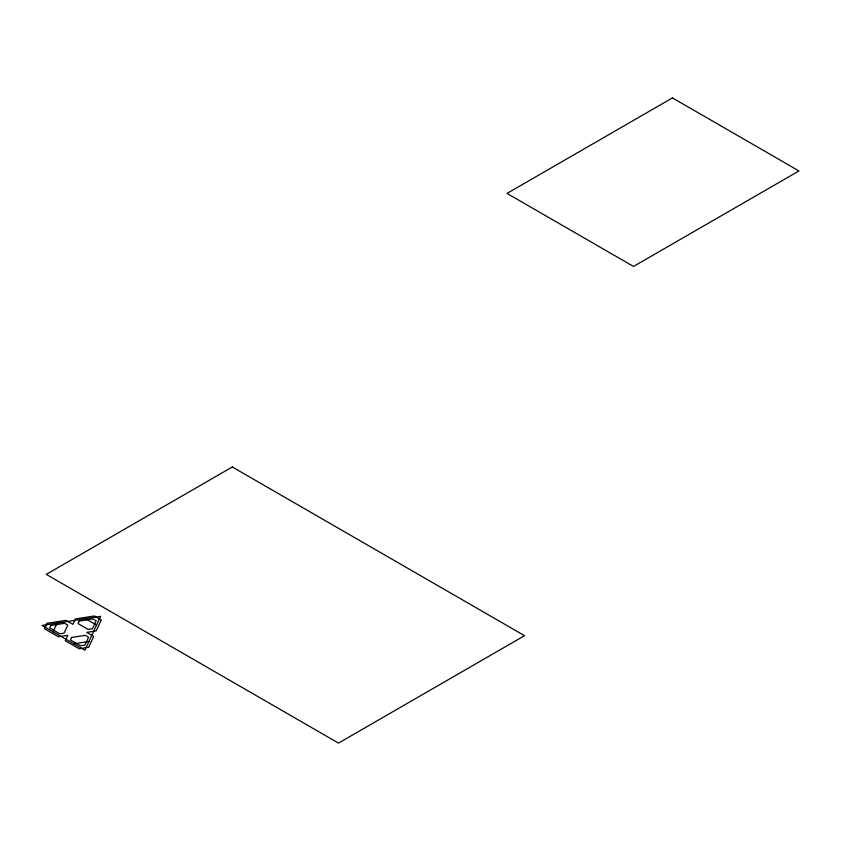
<?xml version="1.0" encoding="UTF-8"?>
<svg xmlns="http://www.w3.org/2000/svg" width="841" height="841" viewBox="0 0 841 841"><rect width="100%" height="100%" fill="white"/><g stroke="black" fill="none" stroke-linecap="round" stroke-linejoin="round"><path stroke-width="1.26" d="M53.078 631.822L57.125 623.118M73.861 643.817L88.936 641.483M85.509 618.724L96.536 625.094M47.064 623.297L44.531 628.763L58.386 636.753L67.837 635.291L65.304 640.758L79.159 648.747L88.62 647.286L93.687 636.364L86.76 632.369L96.221 630.897L101.298 619.975L94.371 615.98L75.448 618.902L72.915 624.369L65.987 620.364L47.064 623.297M50.828 625.462L49.661 627.964L59.753 633.788L64.084 633.126L67.774 625.157L64.61 623.328L50.828 625.462M71.601 637.467L70.444 639.959L80.536 645.783L84.857 645.121L88.557 637.163L85.393 635.333L71.601 637.467M79.212 621.078L78.045 623.57L88.137 629.404L92.468 628.732L96.158 620.774L92.994 618.944L79.212 621.078M100.573 616.39L84.899 650.188L42.05 625.452L100.573 616.39M672.443 97.903L507.018 193.419L633.515 266.45L798.95 170.944L672.443 97.903M232.305 466.976L46.276 574.382L338.492 743.097L524.521 635.691L232.305 466.976"/></g></svg>
